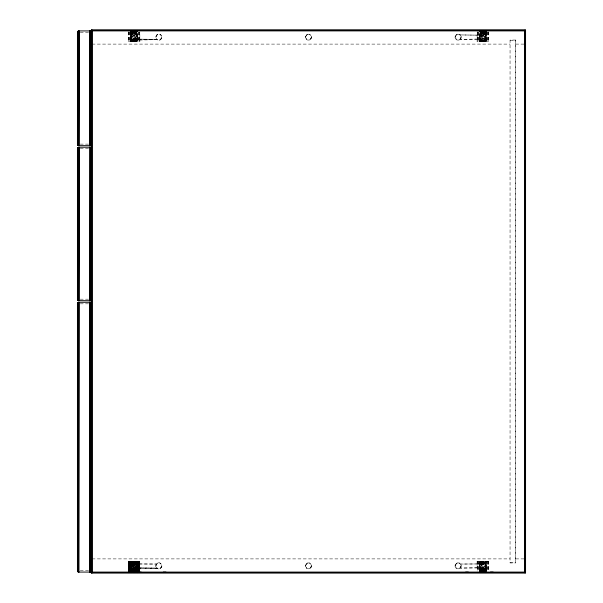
<?xml version="1.0" encoding="UTF-8"?>
<svg xmlns="http://www.w3.org/2000/svg" width="603" height="603" viewBox="0 0 603 603"><rect width="100%" height="100%" fill="white"/><g stroke="black" fill="none" stroke-linecap="round" stroke-linejoin="round"><path stroke-width="0.45" stroke-dasharray="3.02 2.26" d="M128.281 571.064L128.296 561.22L128.454 572.85L128.861 561.22L129.615 572.85L129.924 561.22L130.843 572.85L131.401 561.22L132.615 563.119C138.132 560.843 137.838 570.167 137.733 572.85L138.147 561.22L138.841 572.85L139.218 561.22L139.564 571.297L139.783 561.22L128.22 561.22L128.22 571.064M128.861 561.22L129.125 572.85L129.336 561.22L130.052 572.85L130.617 561.22L131.092 566.835L130.617 572.85L130.617 561.22L131.092 564.905L130.617 572.85L129.924 561.22L129.555 572.85L128.861 561.22L128.741 572.85L128.507 561.22L128.281 572.85L128.22 561.22M133.678 562.795L133.127 561.22L133.12 572.85L132.238 561.22L132.954 562.968L133.678 562.795L134.039 561.22L134.522 562.81L136.542 564.039L136.677 561.22L135.464 563.119C129.637 560.903 130.572 570.069 131.235 572.85L132.2 568.373L130.972 566.36L131.401 561.22L132.2 563.375L130.972 565.388L130.617 561.22L130.256 571.064M139.564 571.297L139.572 561.22L139.301 571.064M128.462 571.064L128.507 561.22M139.745 571.297L139.572 561.22M128.22 572.85L128.296 561.22M137.1 566.36L136.549 567.694L137.062 572.85L137.454 561.22L137.733 572.85L137.1 566.36L136.233 568.064L137.062 572.85L137.454 561.22L138.328 572.85L138.743 561.22L139.255 572.85L139.218 561.22M133.949 571.064L134.039 561.22L133.557 562.81L132.215 563.36L131.092 564.913L131.401 561.22L132.012 563.526L131.537 564.039L131.401 561.22L131.846 563.684L131.092 564.913M479.852 36.64L481.081 34.627L481.119 30.15L482.43 34.062C486.493 33.527 486.576 39.187 486.335 41.78L486.335 30.15L485.558 41.78L484.345 39.881C478.812 42.15 479.106 32.886 479.498 30.15L479.498 41.78L480.274 30.15L481.495 34.371L479.852 36.64L479.498 30.15L479.973 36.165L479.498 41.78L479.815 37.13M134.786 571.064L134.951 561.22L134.401 562.795L136.233 563.677L137.137 565.87M132.2 563.375L132.238 561.22L132.615 563.119L131.846 563.677L132.954 562.968L133.127 561.22L133.557 562.81M483.282 40.205L483.825 41.78L483.998 40.032L485.867 38.087L484.759 39.625L484.714 41.78L483.998 40.032L483.282 40.205L482.92 41.78L482.43 40.19L480.418 38.961L480.274 41.78L481.495 39.881C486.923 42.006 486.983 32.999 486.335 30.15L485.558 41.78L484.759 39.625L485.98 37.612L486.335 41.78L485.98 37.612M130.972 36.64L132.2 34.627L131.401 30.15L130.972 36.64L132.615 34.371L131.401 30.15L130.617 41.78L130.617 30.15L131.401 41.78L132.615 39.881L157.021 39.64C160.149 42.127 164.008 36.821 160.669 34.62C157.541 32.125 153.69 37.431 157.021 39.64L134.522 40.19C129.426 40.612 130.791 32.924 130.617 30.15L131.401 41.78L132.2 39.625L130.972 37.612L130.617 41.78L130.972 37.612M480.274 30.15L480.418 35.298L480.727 34.936L480.274 30.15L479.965 36.172L480.274 30.15L481.081 34.627L479.965 36.172M485.867 566.828L485.114 568.064L485.558 572.85L485.867 566.835L484.759 568.373L485.558 572.85L485.98 566.36L484.345 568.629L485.558 572.85L486.335 561.22L486.335 572.85L485.558 561.22L484.345 563.119C478.812 560.85 479.106 570.114 479.498 572.85L479.498 561.22L480.274 572.85L481.495 568.629L479.973 566.835L479.498 561.22L479.852 565.388L480.274 561.22L481.495 563.119C486.923 560.994 486.983 570.001 486.335 572.85L485.558 561.22L484.759 563.375L485.98 565.388L486.335 561.22L485.867 564.905L484.759 563.375L483.282 562.795L482.92 561.22L482.43 562.81L480.727 563.677L479.852 565.388L480.274 561.22L481.081 563.375L479.965 564.913L480.727 563.677L482.551 562.795L482.92 561.22L483.402 562.81L485.423 564.046M135.6 571.064L135.833 561.22L135.125 562.968L134.951 561.22L134.522 562.81L136.542 564.039M137.1 37.612L137.454 41.78L137.1 37.612L135.879 39.625L136.677 41.78L137.137 37.13L136.542 35.298L136.677 30.15L135.464 34.371L136.987 36.165L137.454 41.78L137.454 30.15L136.677 41.78L135.464 39.881L134.039 40.228M485.423 35.306L485.558 30.15L485.867 36.165L485.423 35.306L485.558 30.15L484.345 34.371L485.98 36.64L485.558 30.15L484.759 34.627L485.98 36.64M485.558 572.85L485.415 567.702L482.92 568.976L480.41 567.694L480.274 572.85L479.973 566.835L481.081 568.373L480.274 572.85L480.418 567.702L479.852 566.36L479.498 572.85L479.815 565.87M136.549 38.954L134.401 40.205L134.951 41.78L135.004 40.077L136.987 38.095L136.067 39.474L134.522 40.19L134.039 41.78L133.557 40.19L132.215 39.64L131.092 38.087L131.401 41.78L132.012 39.474L131.537 38.961L131.401 41.78L131.529 38.954M132.615 563.119L133.127 561.22L133.075 562.923L132.012 563.526M134.763 562.855L134.951 561.22L135.464 563.119L136.233 563.677L136.677 561.22L137.733 572.85L136.987 566.835L136.798 567.28L137.062 572.85L137.454 561.22L137.1 565.388L136.677 561.22L135.879 563.375L136.987 564.913L136.677 561.22L136.067 563.526M484.322 39.888L483.402 40.19L483.825 41.78L483.885 40.077L484.737 39.64M482.551 562.795L482.008 561.22L481.948 562.923L481.511 563.112M136.067 39.474L136.677 41.78L136.987 38.087M131.281 564.453L131.401 561.22L132.321 572.85M483.644 40.145L483.825 41.78L484.345 39.881L485.106 39.323L485.558 41.78L485.415 38.961L484.94 39.474L485.558 41.78L485.671 38.547M480.161 564.453L480.274 561.22L480.893 563.526L480.418 564.039L480.274 561.22L480.719 563.684M130.617 572.85L130.972 566.36C131.258 569.006 135.095 569.903 136.549 567.694L136.338 572.85L135.464 568.629L136.987 566.828M137.137 37.13L137.454 30.15L137.1 36.64L136.677 30.15L135.879 34.627L136.987 36.172L136.677 30.15L136.233 34.936L136.987 36.172M484.94 563.526L485.558 561.22L485.415 564.039L484.345 563.119L483.825 561.22L483.282 562.795M131.846 34.936L131.401 30.15L131.092 36.165C131.74 33.813 135.208 33.286 136.549 35.306M131.092 566.828L131.235 572.85L131.537 567.702L131.846 568.064L131.235 572.85L131.092 566.835L132.2 568.373L133.549 568.938L134.039 572.85L134.522 568.938L157.021 568.38C153.69 566.179 157.541 560.873 160.669 563.36C164.008 565.569 160.149 570.875 157.021 568.38L134.039 568.976L133.308 572.85L133.557 568.938L132.215 568.38M134.039 572.85L134.039 568.976L134.755 572.85L135.004 568.817L136.542 567.702M131.899 572.85L131.846 568.064L132.615 568.629L131.899 572.85L132.2 568.373L132.592 572.85L133.557 568.938M132.441 571.064L133.127 561.22L133.308 562.855M133.263 571.064L134.039 561.22L134.401 562.795M134.092 571.064L134.951 561.22L135.562 572.85L134.522 568.938L136.233 568.064L136.338 572.85L135.879 568.373L135.562 572.85L135.004 568.817L135.449 568.637L135.562 572.85L136.677 561.22L137.1 565.388M134.039 562.772L134.039 561.22L134.755 572.85L135.833 561.22L136.338 572.85L136.677 561.22L137.062 572.85M134.763 40.145L134.951 41.78L135.125 40.032L135.833 41.78L135.879 39.625L134.522 40.19L134.951 41.78L135.464 39.881L136.233 39.323L136.677 41.78L136.677 31.936M482.189 562.855L482.008 561.22L481.835 562.968L481.119 561.22L481.081 563.375L482.008 561.22L482.43 562.81M135.863 34.62L134.522 34.062L134.951 30.15L134.039 34.024L133.127 30.15L133.075 34.183L132.215 34.62M485.106 34.936L483.402 34.062L483.825 30.15L482.92 34.024L482.008 30.15L481.948 34.183L480.727 34.936M480.727 568.064L482.43 568.938L482.008 572.85L482.92 568.976L483.825 572.85L483.885 568.817L484.759 568.373L484.714 572.85L483.402 568.938L484.737 568.38M133.308 40.145L133.127 41.78L133.308 40.145L131.846 39.323L133.549 40.19L133.127 41.78L132.012 39.474M479.965 38.087L480.274 41.78L480.719 39.316L481.495 39.881L482.008 41.78L482.189 40.145L480.727 39.323L479.852 37.612L480.274 41.78L481.081 39.625L479.965 38.087L480.274 41.78L480.893 39.474L480.418 38.961M483.644 562.855L483.825 561.22L483.998 562.968L484.714 561.22L484.759 563.375M133.075 568.817L132.592 572.85L132.615 568.629L133.075 568.817L133.308 572.85M136.233 34.936L134.522 34.062L134.039 30.15L133.557 34.062L132.2 34.627L132.238 30.15L133.557 34.062L133.127 30.15L133.127 41.78L132.954 40.032L132.238 41.78L132.2 39.625M483.402 34.062L484.714 30.15L484.759 34.627L483.402 34.062L482.92 30.15L482.43 34.062L481.081 34.627M481.096 568.38L482.43 568.938L482.92 572.85L483.402 568.938L483.825 572.85L483.825 561.22L483.402 562.81L484.322 563.112M485.867 564.913L485.558 561.22L485.114 563.684L484.345 563.119L484.714 561.22L484.714 571.064M132.615 39.881L132.238 41.78L132.238 31.936M135.464 563.119L135.833 561.22L135.879 563.375M134.522 34.062L135.833 30.15L135.464 34.371L135.004 34.183L135.833 30.15L135.879 34.627M483.885 34.183L484.714 30.15L484.345 34.371L483.877 34.175L483.825 30.15L483.825 41.78M482.43 568.938L481.119 572.85L481.495 568.629L481.955 568.825L481.119 572.85L481.081 568.373M133.678 40.205L134.039 41.78L134.401 40.205M481.081 39.625L481.119 41.78L481.835 40.032L482.008 41.78L482.43 40.19L482.92 40.228M482.189 40.145L482.92 41.78L483.402 40.19M481.511 39.888L481.948 40.077L482.008 41.78L482.551 40.205M157.021 34.62L155.785 37.612L157.888 40.077M160.669 39.64L161.913 36.64L159.803 34.175M306.656 34.62L305.412 37.612C305.864 41.584 312.339 40.559 311.54 36.64C311.088 32.668 304.613 33.693 305.412 37.612L307.522 40.077M310.304 39.64L311.54 36.64L309.437 34.175M157.021 563.36L155.785 566.36L157.888 568.825M160.669 568.38L161.913 565.388L159.803 562.923M456.283 34.62L455.046 37.612C455.491 41.584 461.973 40.559 461.174 36.64C460.722 32.668 454.247 33.693 455.046 37.612L457.149 40.077M459.931 39.64L461.174 36.64L459.064 34.175M306.656 563.36L305.412 566.36C305.864 570.332 312.339 569.307 311.54 565.388C311.088 561.416 304.613 562.441 305.412 566.36L307.522 568.825M310.304 568.38L311.54 565.388L309.437 562.923M456.283 563.36L455.046 566.36C455.491 570.332 461.973 569.307 461.174 565.388C460.722 561.416 454.247 562.441 455.046 566.36L457.149 568.825M459.931 568.38L461.174 565.388L459.064 562.923M157.888 34.175L155.785 36.64L157.021 39.64M159.803 40.077L161.913 37.612L160.669 34.62M307.522 34.175L305.412 36.64L306.656 39.64M309.437 40.077L311.54 37.612L310.304 34.62M457.149 34.175L455.046 36.64L456.283 39.64M459.064 40.077L461.174 37.612L459.931 34.62M157.888 562.923L155.785 565.388L157.021 568.38M159.803 568.825L161.913 566.36L160.669 563.36M307.522 562.923L305.412 565.388L306.656 568.38M309.437 568.825L311.54 566.36L310.304 563.36M457.149 562.923L455.046 565.388L456.283 568.38M459.064 568.825L461.174 566.36L459.931 563.36M133.738 39.044L135.954 36.821C134.627 32.321 129.389 38.456 134.039 39.067L156.652 39.323L134.039 39.067M483.222 563.956L481.006 566.179C482.332 570.679 487.571 564.544 482.92 563.933L460.617 564.046L482.92 563.933M484.94 39.474L484.345 39.881L484.714 41.78L484.714 31.936M480.893 563.526L481.495 563.119L481.119 561.22L481.119 571.064M481.096 34.62L482.43 34.062L482.008 30.15L482.008 41.78M482.611 35.215C476.046 40.499 490.231 39.383 482.92 35.193L460.3 34.936L482.92 35.193M134.341 567.785C140.914 562.501 126.72 563.617 134.039 567.807L156.652 568.064L134.039 567.807M134.921 35.404L132.125 36.821L134.341 39.044L135.607 38.268L135.954 36.821L133.157 35.404M483.794 35.404L481.006 36.821L483.222 39.044M133.157 567.596L135.954 566.179L133.738 563.956M482.038 567.596L484.835 566.179L482.611 563.956L481.352 564.732L481.006 566.179L483.794 567.596M482.92 39.067L460.3 39.323L482.611 39.044L484.835 36.821L482.038 35.404M482.92 567.807L460.3 568.064L482.611 567.785M80.237 32.479L88.603 32.479M510.055 40.228L515.708 40.228M128.22 41.78L139.851 41.78L139.851 31.936M488.731 41.78L477.101 41.78L477.177 31.936M92.018 44.102L510.055 44.102M515.708 44.102L524.934 44.102M80.237 144.117L88.603 144.117M80.237 148.768L88.603 148.768M80.237 299.171L88.603 299.171M80.237 303.829L88.603 303.829M92.018 558.898L510.055 558.898M515.708 558.898L524.934 558.898M488.731 561.22L477.101 561.22L477.177 571.064M510.055 562.772L515.708 562.772M80.237 570.521L88.603 570.521M138.306 571.297L142.18 571.297M163.112 571.297L166.986 571.297M465.471 571.297L469.353 571.297M490.284 571.297L494.159 571.297M134.039 563.933L156.335 564.046L134.341 563.956L132.125 566.179L134.921 567.596M481.955 40.077L482.43 40.19M480.893 39.474L481.495 39.881L481.119 41.78L481.119 31.936M479.965 566.828L480.274 572.85M135.464 39.881L135.833 41.78L135.833 31.936M129.336 561.22L129.57 571.064L129.336 561.22L130.188 572.85M133.127 561.22L133.934 572.85M134.522 568.938L134.755 572.85M136.542 38.961L136.677 41.78M483.825 561.22L483.885 562.923M133.075 40.077L133.127 41.78M134.951 561.22L135.004 562.923M131.401 30.15L131.537 35.298M130.15 571.064L129.924 561.22L130.037 571.064M485.558 30.15L485.671 35.705M136.677 30.15L136.798 35.705M130.617 561.22L130.806 571.064M138.147 561.22L138.298 571.064M481.948 568.817L482.008 572.85L482.008 561.22M135.004 34.183L134.951 30.15L134.951 41.78M131.401 561.22L131.552 572.85L132.238 561.22L132.306 571.064M138.743 561.22L138.826 571.064M515.482 40.228L515.482 562.772M488.664 31.936L488.664 41.78M488.664 561.22L488.664 571.064M488.445 31.936L488.445 41.78M488.445 561.22L488.445 571.064M488.098 31.936L488.098 41.78M488.098 561.22L488.098 571.064M487.623 31.936L487.623 41.78M487.623 561.22L487.623 571.064M487.028 31.936L487.028 41.78M487.028 561.22L487.028 571.064M485.558 31.936L485.558 41.78M485.558 561.22L485.558 571.064M482.92 30.15L482.92 41.78M482.92 561.22L482.92 572.85M480.274 31.936L480.274 41.78M480.274 561.22L480.274 571.064M478.805 31.936L478.805 41.78M478.805 561.22L478.805 571.064M478.209 31.936L478.209 41.78M478.209 561.22L478.209 571.064M477.734 31.936L477.734 41.78M477.734 561.22L477.734 571.064M477.388 31.936L477.388 41.78M477.388 561.22L477.388 571.064M139.572 31.936L139.572 41.78M139.218 31.936L139.218 41.78M138.743 31.936L138.743 41.78M138.147 31.936L138.147 41.78M134.039 30.15L134.039 41.78M131.401 31.936L131.401 41.78M129.924 31.936L129.924 41.78M129.336 31.936L129.336 41.78M128.861 31.936L128.861 41.78M128.507 31.936L128.507 41.78M128.296 31.936L128.296 41.78M481.955 34.175L481.495 34.371L481.119 30.15L481.948 34.183M484.345 568.629L483.877 568.825L484.714 572.85L484.345 568.629M133.082 34.175L132.63 34.363L132.238 30.15L133.075 34.183M515.708 40.032L510.055 40.032L510.055 562.968L515.708 562.968L515.708 40.032"/><path stroke-width="0.9" d="M90.375 571.606C92.146 569.398 91.166 572.315 89.847 572.074L78.978 572.074L78.993 302.276L89.862 302.276C91.174 302.05 92.138 304.952 90.375 302.744M91.362 32.11L89.862 30.926L89.847 145.67C92.334 142.594 91.498 145.707 89.847 145.67L78.978 145.67L78.993 30.926L89.862 30.926C91.174 30.7 92.138 33.602 90.375 31.394M91.4 572.85L91.407 30.158L525.56 30.15L525.56 572.85L91.4 572.85L91.4 30.15L92.018 30.768L524.934 30.768L525.552 30.158L525.552 572.842L524.934 572.232L92.018 572.232L91.407 572.842L91.4 30.15M77.44 144.253L78.119 145.398L78.993 145.67L78.993 30.926L77.945 31.326L77.44 32.336L77.44 144.253C77.109 145.195 79.438 145.903 78.526 145.602L78.526 30.994L78.978 30.926L78.526 145.602M90.375 300.256C92.146 298.048 91.166 300.965 89.847 300.724L78.526 300.656L78.993 147.215L89.862 147.215C91.174 146.989 92.138 149.891 90.375 147.69L91.4 148.768M78.465 300.256L77.44 299.314L77.787 300.151L78.978 300.724L78.993 147.215L77.945 147.622L77.44 148.632L77.44 299.314L77.938 300.317L78.993 300.724L78.993 147.215L77.478 148.406M78.526 572.006L78.993 302.276L77.945 302.676L77.44 303.686L77.44 570.664C77.109 571.606 79.438 572.307 78.526 572.006L78.526 302.344L78.978 302.276L77.478 303.46M90.088 145.647L89.847 30.926L90.314 30.994L90.314 145.602L89.862 145.67L90.314 30.994M90.088 300.709L89.847 147.215L90.314 147.29L89.847 300.724L91.362 299.54M90.088 572.059L89.847 302.276L90.314 302.344L89.847 572.074L90.902 571.667L91.4 570.664M77.478 32.11L78.752 30.941M91.287 144.697L89.847 145.67M92.018 30.158L91.4 30.926L92.018 30.158L92.018 572.85L91.4 572.074L92.018 572.842M525.386 572.571L524.934 572.842L524.934 30.15L525.386 30.429M77.44 148.768L78.473 147.735L77.44 148.632M77.44 32.336L78.465 31.394M77.44 303.686L78.465 302.744M78.752 147.238L78.526 300.656M91.468 30.218L525.492 30.218L525.439 572.737L91.513 572.737M525.379 30.323L91.573 30.323L91.573 572.677M525.228 30.482L91.731 30.482L91.731 572.518M91.92 30.67L525.04 30.67L525.04 572.33L91.92 572.33M91.648 572.601L525.311 572.601L525.311 30.399M78.767 300.709L77.779 300.151L77.779 147.795M78.993 572.074C78.676 572.722 76.038 569.39 78.465 571.606M90.088 147.238L91.4 148.632M90.314 302.344L89.862 302.276L89.847 572.074L90.314 572.006L90.314 302.344L91.4 303.686M77.779 31.499L77.779 145.089L78.315 145.511L78.315 31.077M78.315 300.573L77.779 300.151L78.315 300.573L78.315 147.373M77.779 302.849L77.779 571.501L78.315 571.923L78.315 302.427M77.779 145.089L78.315 145.511M77.779 571.501L78.315 571.923M77.478 144.479L77.553 31.891M77.478 570.89L77.553 303.241M525.138 30.572L525.138 572.428L91.822 572.428L91.822 30.572M91.189 31.688L91.189 144.901M91.189 147.984L91.189 299.962M91.189 303.038L91.189 571.312M91.061 31.499L91.061 145.089M91.061 147.795L91.061 300.151L89.862 300.724L90.314 300.656L90.314 147.29M91.061 302.849L91.061 571.501M90.902 31.333L90.902 145.263M90.902 147.629L90.902 300.317M90.902 302.683L90.902 571.667M90.721 31.19L90.721 145.398M90.721 147.486L90.721 300.46M90.721 302.54L90.721 571.81M90.525 31.077L90.525 145.511M90.525 147.373L90.525 300.573M90.525 302.427L90.525 571.923M78.119 31.19L78.119 145.398M78.119 147.486L78.119 300.46M78.119 302.54L78.119 571.81M77.938 31.333L77.938 145.263M77.938 147.629L77.938 300.317M77.938 302.683L77.938 571.667M77.651 31.688L77.651 144.901M77.651 147.984L77.651 299.962M77.651 303.038L77.651 571.312M77.553 148.187L77.553 299.759"/></g></svg>
